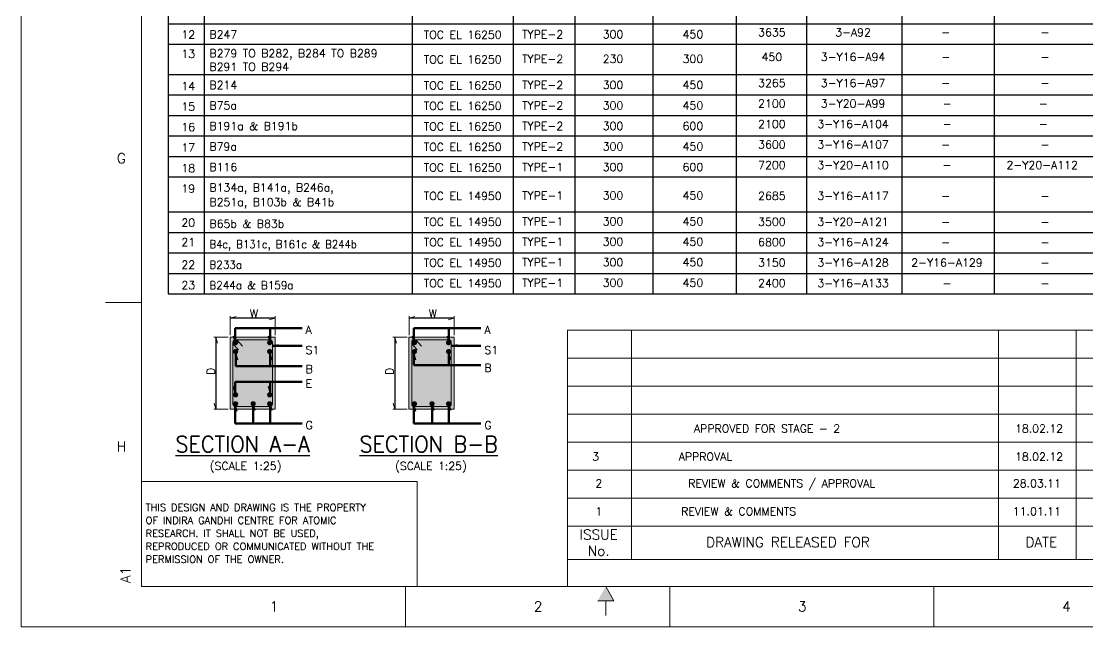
# Model space of a CAD drawing. Extents: x 875770 to 917820, y -160285 to -130585.
# Drawn here: x 875770 to 889091, y -160285 to -152725 of the extents above; entities that cross this region are included whole.
import ezdxf
from ezdxf.enums import TextEntityAlignment as Align

# ---------------------------------------------------------------- set-up
doc = ezdxf.new("R2010")
doc.units = 0
doc.header["$LTSCALE"] = 450
doc.header["$MEASUREMENT"] = 0
doc.header["$PDMODE"] = 34
doc.header["$PDSIZE"] = 75
doc.linetypes.add('0', pattern=[0])
doc.linetypes.add('DOT2', pattern=[0.125, 0, -0.125])
for name, color, linetype, lineweight in [('2MM', 2, 'Continuous', 0), ('CIVIL', 3, 'Continuous', 0), ('CV-AB-TEXT', 3, 'Continuous', 0), ('CVTEXT', 3, 'Continuous', 0), ('CVTXT', 3, 'Continuous', 0), ('DIM', 2, 'Continuous', 0), ('HATCH', 2, 'Continuous', 0), ('REINFORCEMENT', 6, 'Continuous', 0), ('TEMP-TEXT', 3, 'Continuous', 0), ('TEMPLATE', 7, 'Continuous', 0), ('TEXT', 3, 'Continuous', 0)]:
    doc.layers.add(name, color=color, linetype=linetype, lineweight=lineweight)
doc.styles.add('ROMANS', font='romans.shx', dxfattribs={"height": 150})
doc.styles.add('ROMANS_0', font='romans.shx')
doc.styles.add('SIMPLEX', font='romans.shx')
doc.dimstyles.new('CIVIL TYP', dxfattribs={"dimtxt": 100, "dimasz": 0.31, "dimexe": 25, "dimexo": 25, "dimgap": 50, "dimtad": 1, "dimdec": 0, "dimlfac": 0.666667, "dimzin": 0, "dimdsep": 46, "dimtxsty": 'ROMANS_0', "dimblk": 'TICK', "dimcen": 0.06, "dimclrd": 2, "dimclre": 2, "dimclrt": 3, "dimadec": 0, "dimazin": 0, "dimtfac": 1, "dimtdec": 0, "dimtofl": 0, "dimtmove": 0, "dimatfit": 3, "dimldrblk": 'TICK', "dimfxl": 1, "dimtolj": 1, "dimtzin": 0, "dimlwd": -1, "dimlwe": -1, "dimarcsym": 0})

# ---------------------------------------------------------------- blocks, each defined once
blk = doc.blocks.new('*U82')
at = {"layer": 'TEMPLATE'}
blk.add_hatch(color=25, dxfattribs=at).paths.add_polyline_path([(-20738, -21788), (-20588, -21525), (-20438, -21788)])
at = {"layer": 'TEMPLATE', "color": 2, "linetype": '0'}
for p, q in [((-31538, 22275), (-31538, -22275)), ((-29288, -16200), (-29962, -16200)), ((-29288, -16200), (-29962, -16200)), ((-24338, -22275), (-24338, -21525)), ((-19388, -22275), (-19388, -21525)), ((-14438, -22275), (-14438, -21525)), ((31538, -22275), (-31538, -22275))]:
    blk.add_line(p, q, dxfattribs=at)
at = {"layer": 'TEMPLATE', "color": 6, "linetype": '0'}
for p, q in [((-29288, 21525), (-29288, -21525)), ((-21303, -16718), (18282, -16718)), ((-21303, -16718), (-21303, -21525)), ((-29288, -19557), (-24119, -19557)), ((-24119, -21525), (-24119, -19557)), ((-21303, -20393), (18282, -20393)), ((-21303, -21018), (18282, -21018)), ((-29288, -21525), (30788, -21525))]:
    blk.add_line(p, q, dxfattribs=at)
at = {"layer": 'TEMPLATE', "color": 4}
for p, q in [((-20103, -21018), (-20103, -16718)), ((-13228, -21018), (-13228, -16718)), ((-11770, -21018), (-11770, -16718))]:
    blk.add_line(p, q, dxfattribs=at)
at = {"layer": 'TEMPLATE', "color": 2}
for p, q in [((-21303, -17243), (18282, -17243)), ((-21303, -17768), (18282, -17768)), ((-21303, -18293), (18282, -18293)), ((-21303, -18818), (18282, -18818)), ((-21303, -19343), (18282, -19343)), ((-21303, -19868), (18282, -19868))]:
    blk.add_line(p, q, dxfattribs=at)
at = {"layer": 'TEMPLATE', "color": 25}
for p, q in [((-20438, -21788), (-20588, -21525)), ((-20438, -21788), (-20738, -21788)), ((-20588, -21788), (-20588, -22066))]:
    blk.add_line(p, q, dxfattribs=at)
at = {"layer": 'TEMPLATE', "color": 4, "linetype": '0', "style": 'ROMANS'}
for s, p in [('G', (-29662, -13500)), ('G', (-29662, -13500)), ('H', (-29662, -18900)), ('H', (-29662, -18900))]:
    blk.add_text(s, height=188, dxfattribs=at).set_placement(p, align=Align.MIDDLE_CENTER)
at = {"layer": 'TEMPLATE', "color": 4, "style": 'ROMANS'}
for s, height, p in [('THIS DESIGN AND DRAWING IS THE PROPERTY', 135, (-29208, -20109)), ('OF INDIRA GANDHI CENTRE FOR ATOMIC', 135, (-29208, -20352)), ('RESEARCH. IT SHALL NOT BE USED,', 135, (-29208, -20594)), ('REPRODUCED OR COMMUNICATED WITHOUT THE', 135, (-29208, -20837)), ('PERMISSION OF THE OWNER.', 135, (-29208, -21080)), ('1', 188, (-26885, -21990)), ('2', 188, (-21935, -21990)), ('3', 188, (-16985, -21990)), ('4', 188, (-12035, -21990))]:
    blk.add_text(s, height=height, dxfattribs=at).set_placement(p)
at = {"layer": 'TEMPLATE', "color": 4, "linetype": '0', "style": 'SIMPLEX'}
for s, p in [('ISSUE', (-20719, -20644)), ('No.', (-20719, -20947)), ('DRAWING RELEASED FOR', (-17174, -20786)), ('DATE', (-12426, -20786))]:
    blk.add_text(s, height=187.5, dxfattribs=at).set_placement(p, align=Align.CENTER)
at = {"layer": 'TEMPLATE', "color": 4, "style": 'ROMANS'}
blk.add_text('A1', height=187.5, rotation=90, dxfattribs=at).set_placement((-29490, -21459))
blk = doc.blocks.new('TICK')
at = {"color": 2, "ltscale": 0.4}
blk.add_line((-150, 0), (-429, 0), dxfattribs=at)
at = {"color": 3, "linetype": 'ByBlock'}
for p, q in [((0, 0), (-241, -65)), ((-150, 0), (0, 0))]:
    blk.add_line(p, q, dxfattribs=at)
blk = doc.blocks.new('*D352')
at = {"layer": 'DEFPOINTS', "color": 0, "linetype": 'Continuous', "transparency": 16777216}
for p in [(878378, -156433), (878378, -156669), (878941, -156669)]:
    blk.add_point(p, dxfattribs=at)
at = {"layer": 'DIM', "color": 2, "linetype": 'Continuous', "transparency": 16777216}
for p, q in [((878378, -156644), (878378, -156408)), ((878941, -156644), (878941, -156408))]:
    blk.add_line(p, q, dxfattribs=at)
at = {"layer": 'DIM', "color": 0, "linetype": 'Continuous', "lineweight": -2, "transparency": 16777216}
blk.add_line((878941, -156433), (878379, -156433), dxfattribs=at)
at = {"layer": 'DIM', "color": 0, "linetype": 'Continuous', "lineweight": -2, "transparency": 16777216, "xscale": 0.309999999999969, "yscale": 0.309999999999969, "zscale": 0.309999999999969, "rotation": 180}
blk.add_blockref('TICK', (878378, -156433), dxfattribs=at)
at = {"layer": 'DIM', "color": 0, "linetype": 'Continuous', "lineweight": -2, "transparency": 16777216, "xscale": 0.309999999999969, "yscale": 0.309999999999969, "zscale": 0.309999999999969}
blk.add_blockref('TICK', (878941, -156433), dxfattribs=at)
blk = doc.blocks.new('*D353')
at = {"layer": 'DEFPOINTS', "color": 0, "linetype": 'Continuous', "transparency": 16777216}
for p in [(880613, -156433), (880613, -156669), (881175, -156669)]:
    blk.add_point(p, dxfattribs=at)
at = {"layer": 'DIM', "color": 2, "linetype": 'Continuous', "transparency": 16777216}
for p, q in [((880613, -156644), (880613, -156408)), ((881175, -156644), (881175, -156408))]:
    blk.add_line(p, q, dxfattribs=at)
at = {"layer": 'DIM', "color": 0, "linetype": 'Continuous', "lineweight": -2, "transparency": 16777216}
blk.add_line((881175, -156433), (880613, -156433), dxfattribs=at)
at = {"layer": 'DIM', "color": 0, "linetype": 'Continuous', "lineweight": -2, "transparency": 16777216, "xscale": 0.309999999999969, "yscale": 0.309999999999969, "zscale": 0.309999999999969, "rotation": 180}
blk.add_blockref('TICK', (880613, -156433), dxfattribs=at)
at = {"layer": 'DIM', "color": 0, "linetype": 'Continuous', "lineweight": -2, "transparency": 16777216, "xscale": 0.309999999999969, "yscale": 0.309999999999969, "zscale": 0.309999999999969}
blk.add_blockref('TICK', (881175, -156433), dxfattribs=at)
blk = doc.blocks.new('*D282')
at = {"layer": 'DEFPOINTS', "color": 0, "linetype": 'Continuous', "transparency": 16777216}
for p in [(878378, -156669), (878201, -157569), (878378, -157569)]:
    blk.add_point(p, dxfattribs=at)
at = {"layer": 'DIM', "color": 2, "linetype": 'Continuous', "transparency": 16777216}
for p, q in [((878353, -156669), (878176, -156669)), ((878353, -157569), (878176, -157569))]:
    blk.add_line(p, q, dxfattribs=at)
at = {"layer": 'DIM', "color": 0, "linetype": 'Continuous', "lineweight": -2, "transparency": 16777216}
blk.add_line((878201, -156670), (878201, -157569), dxfattribs=at)
at = {"layer": 'DIM', "color": 0, "linetype": 'Continuous', "lineweight": -2, "transparency": 16777216, "xscale": 0.309999999999969, "yscale": 0.309999999999969, "zscale": 0.309999999999969}
for p, rotation in [((878201, -156669), 90), ((878201, -157569), 270)]:
    blk.add_blockref('TICK', p, dxfattribs=dict(at, rotation=rotation))
blk = doc.blocks.new('*D283')
at = {"layer": 'DEFPOINTS', "color": 0, "linetype": 'Continuous', "transparency": 16777216}
for p in [(880613, -156669), (880435, -157569), (880613, -157569)]:
    blk.add_point(p, dxfattribs=at)
at = {"layer": 'DIM', "color": 2, "linetype": 'Continuous', "transparency": 16777216}
for p, q in [((880588, -156669), (880410, -156669)), ((880588, -157569), (880410, -157569))]:
    blk.add_line(p, q, dxfattribs=at)
at = {"layer": 'DIM', "color": 0, "linetype": 'Continuous', "lineweight": -2, "transparency": 16777216}
blk.add_line((880435, -156670), (880435, -157569), dxfattribs=at)
at = {"layer": 'DIM', "color": 0, "linetype": 'Continuous', "lineweight": -2, "transparency": 16777216, "xscale": 0.309999999999969, "yscale": 0.309999999999969, "zscale": 0.309999999999969}
for p, rotation in [((880435, -156669), 90), ((880435, -157569), 270)]:
    blk.add_blockref('TICK', p, dxfattribs=dict(at, rotation=rotation))

msp = doc.modelspace()

# ---------------------------------------------------------------- hatches: boundary and pattern name
at = {"layer": 'HATCH', "linetype": 'DOT2', "ltscale": 468.750234}
for points in [[(878378.36, -157569.46), (878378.36, -156669.46), (878940.87, -156669.46), (878940.87, -157569.46)], [(880612.51, -157569.46), (880612.51, -156669.46), (881175.01, -156669.46), (881175.01, -157569.46)]]:
    msp.add_hatch(color=25, dxfattribs=at).paths.add_polyline_path(points)

# ---------------------------------------------------------------- linework, layer by layer
at = {"color": 6, "lineweight": -2, "ltscale": 468.750234, "const_width": 25.33, "flags": 128}
msp.add_lwpolyline([(878453.26, -156730.99, -1), (878427.93, -156730.99, -1), (878453.26, -156730.99)], format="xyb", dxfattribs=at)
at = {"color": 6, "lineweight": -2, "ltscale": 468.750234, "flags": 128}
for points in [[(880687.4, -156730.99, 25.33, 25.33, -1), (880662.07, -156730.99, 25.33, 25.33, -1), (880687.4, -156730.99, 0, 0, 0)], [(878453.26, -157507.93, 25.33, 25.33, 1), (878427.93, -157507.93, 25.33, 25.33, 1), (878453.26, -157507.93, 0, 0, 0)], [(880687.4, -157507.93, 25.33, 25.33, 1), (880662.07, -157507.93, 25.33, 25.33, 1), (880687.4, -157507.93, 0, 0, 0)]]:
    msp.add_lwpolyline(points, format="xyseb", dxfattribs=at)
at = {"layer": '2MM', "color": 6, "lineweight": -2, "ltscale": 0.5}
for p in [(877603.67, -149344.21), (877603.67, -149568.21)]:
    msp.add_line(p, (877603.67, -156129.79), dxfattribs=at)
at = {"layer": '2MM', "color": 2, "lineweight": -2, "ltscale": 0.5}
for p, q in [((878059.76, -156129.79), (878059.76, -149344.21)), ((878059.76, -156129.79), (878059.76, -149344.21)), ((880656.1, -156129.79), (880656.1, -149344.21)), ((881920.08, -156129.79), (881920.08, -149344.21)), ((882690.23, -156129.79), (882690.23, -149344.21)), ((884704.68, -156129.79), (884704.68, -149344.21)), ((885583.24, -156129.79), (885583.24, -149344.21)), ((885583.24, -156129.79), (885583.24, -149344.21)), ((885583.24, -156129.79), (885583.24, -149419.31)), ((878059.76, -156129.79), (878059.76, -149568.21)), ((878059.76, -156129.79), (878059.76, -149568.21)), ((885583.24, -156129.79), (885583.24, -149568.21)), ((885583.24, -156129.79), (885583.24, -149568.21)), ((883664.16, -156129.79), (883664.16, -149638.47)), ((885583.24, -156129.79), (885583.24, -149643.31)), ((886773.4, -156129.79), (886773.4, -149629.97)), ((887926.31, -156129.79), (887926.31, -149629.97))]:
    msp.add_line(p, q, dxfattribs=at)
at = {"layer": 'CIVIL', "ltscale": 468.750234}
for p, q in [((878940.87, -156669.46), (878378.36, -156669.46)), ((881175.01, -156669.46), (880612.51, -156669.46))]:
    msp.add_line(p, q, dxfattribs=at)
at = {"layer": 'CIVIL', "color": 6, "ltscale": 468.750234}
for p, q in [((878413.52, -156754.07), (878481.16, -156826.12)), ((878464.16, -156704.61), (878534.88, -156779.94)), ((880647.66, -156754.07), (880715.31, -156826.12)), ((880698.3, -156704.61), (880769.02, -156779.94))]:
    msp.add_line(p, q, dxfattribs=at)
at = {"layer": 'CIVIL', "ltscale": 468.750234, "flags": 128}
for points in [[(878378.36, -156669.46), (878378.36, -157569.46), (878940.87, -157569.46), (878940.87, -156669.46)], [(880612.51, -156669.46), (880612.51, -157569.46), (881175.01, -157569.46), (881175.01, -156669.46)]]:
    msp.add_lwpolyline(points, dxfattribs=at)
at = {"layer": 'CIVIL', "color": 6, "ltscale": 468.750234, "flags": 128}
for points in [[(878436.96, -157534.3), (878882.27, -157534.3, 0.41421356), (878905.71, -157510.86), (878905.71, -156728.05, 0.41421356), (878882.27, -156704.61), (878436.96, -156704.61, 0.41421356), (878413.52, -156728.05), (878413.52, -157510.86, 0.41421356), (878436.96, -157534.3)], [(880671.1, -157534.3), (881116.41, -157534.3, 0.41421356), (881139.85, -157510.86), (881139.85, -156728.05, 0.41421356), (881116.41, -156704.61), (880671.1, -156704.61, 0.41421356), (880647.66, -156728.05), (880647.66, -157510.86, 0.41421356), (880671.1, -157534.3)]]:
    msp.add_lwpolyline(points, format="xyb", close=True, dxfattribs=at)
at = {"layer": 'CVTXT', "color": 1, "lineweight": -2, "ltscale": 0.5}
for p, q in [((877603.67, -152755.09), (895111.92, -152755.09)), ((877603.67, -153011.19), (895111.92, -153011.19)), ((877603.67, -153387.62), (895111.92, -153387.62)), ((877603.67, -153643.72), (895111.92, -153643.72)), ((877603.67, -153899.82), (895111.92, -153899.82)), ((877603.67, -154155.93), (895111.92, -154155.93)), ((877603.67, -154412.03), (895111.92, -154412.03)), ((877603.67, -154668.13), (895111.92, -154668.13)), ((877603.67, -155105.38), (895111.92, -155105.38)), ((877603.67, -155361.48), (895111.92, -155361.48)), ((877603.67, -155617.58), (895111.92, -155617.58)), ((877603.67, -155873.69), (895111.92, -155873.69))]:
    msp.add_line(p, q, dxfattribs=at)
at = {"layer": 'CVTXT', "color": 6, "lineweight": -2, "ltscale": 0.5}
msp.add_line((877603.67, -156129.79), (895111.92, -156129.79), dxfattribs=at)
at = {"layer": 'REINFORCEMENT', "ltscale": 0.1125, "const_width": 32.39, "flags": 128}
for points in [[(878430.49, -156737.69, 1), (878462.88, -156737.69, 1), (878430.49, -156737.69)], [(878888.74, -156737.69, -1), (878856.35, -156737.69, -1), (878888.74, -156737.69)], [(878430.49, -156848.86, 1), (878462.88, -156848.86, 1), (878430.49, -156848.86)], [(878888.74, -156848.86, -1), (878856.35, -156848.86, -1), (878888.74, -156848.86)], [(878430.49, -157390.05, -1), (878462.88, -157390.05, -1), (878430.49, -157390.05)], [(878888.74, -157390.05, 1), (878856.35, -157390.05, 1), (878888.74, -157390.05)], [(878430.49, -157501.23, -1), (878462.88, -157501.23, -1), (878430.49, -157501.23)], [(878888.74, -157501.23, 1), (878856.35, -157501.23, 1), (878888.74, -157501.23)], [(880883.81, -157501.23, -1), (880916.2, -157501.23, -1), (880883.81, -157501.23)]]:
    msp.add_lwpolyline(points, format="xyb", dxfattribs=at)
at = {"layer": 'REINFORCEMENT', "ltscale": 0.1125, "flags": 128}
for points in [[(880664.63, -156737.69, 32.39, 32.39, 1), (880697.02, -156737.69, 32.39, 32.39, 1), (880664.63, -156737.69, 0, 0, 0)], [(881122.88, -156737.69, 32.39, 32.39, -1), (881090.49, -156737.69, 32.39, 32.39, -1), (881122.88, -156737.69, 0, 0, 0)], [(880664.63, -156848.86, 32.39, 32.39, 1), (880697.02, -156848.86, 32.39, 32.39, 1), (880664.63, -156848.86, 0, 0, 0)], [(881122.88, -156848.86, 32.39, 32.39, -1), (881090.49, -156848.86, 32.39, 32.39, -1), (881122.88, -156848.86, 0, 0, 0)], [(878649.67, -157501.23, 32.39, 32.39, -1), (878682.06, -157501.23, 32.39, 32.39, -1), (878649.67, -157501.23, 0, 0, 0)], [(880664.63, -157501.23, 32.39, 32.39, -1), (880697.02, -157501.23, 32.39, 32.39, -1), (880664.63, -157501.23, 0, 0, 0)], [(881122.88, -157501.23, 32.39, 32.39, 1), (881090.49, -157501.23, 32.39, 32.39, 1), (881122.88, -157501.23, 0, 0, 0)]]:
    msp.add_lwpolyline(points, format="xyseb", dxfattribs=at)

# ---------------------------------------------------------------- block references
at = {"layer": 'DIM', "ltscale": 0.666667, "xscale": 0.6666666666666, "yscale": 0.6666666666666, "zscale": 0.6666666666666}
msp.add_blockref('*U82', (896795.06, -145434.56, 25), dxfattribs=at)

# ---------------------------------------------------------------- texts
at = {"layer": 'CV-AB-TEXT', "style": 'ROMANS'}
for s, p in [('APPROVED FOR STAGE - 2', (885998.22, -157861.1, 25)), ('18.02.12', (888782.99, -157861.1, 25)), ('3', (882986.68, -158211.1, 25)), ('APPROVAL', (884650.03, -158211.1, 25)), ('18.02.12', (888782.99, -158211.1, 25))]:
    msp.add_text(s, height=100, dxfattribs=at).set_placement(p, align=Align.RIGHT)
at = {"layer": 'CVTEXT', "color": 3, "lineweight": -2, "style": 'ROMANS'}
for s, p in [('12', (877855.33, -152941.21)), ('TOC EL 16250', (881283.78, -152943.31)), ('TYPE-2', (882281.37, -152937.6)), ('300', (883161.32, -152937.6)), ('450', (884158.96, -152937.6)), ('3635', (885145.57, -152913)), ('3-A92', (886159.45, -152913)), ('-', (887316.19, -152913)), ('-', (888558.56, -152913)), ('13', (877855.33, -153180.82)), ('TOC EL 16250', (881283.78, -153250.63)), ('TYPE-2', (882281.37, -153244.92)), ('230', (883161.32, -153244.92)), ('300', (884158.96, -153244.92)), ('450', (885145.57, -153220.32)), ('3-Y16-A94', (886159.45, -153220.32)), ('-', (887318.09, -153220.32)), ('-', (888558.56, -153220.32)), ('3265', (885145.57, -153545.53)), ('3-Y16-A97', (886159.45, -153545.53)), ('14', (877855.33, -153584.04)), ('TOC EL 16250', (881283.78, -153575.84)), ('TYPE-2', (882281.37, -153570.13)), ('300', (883161.32, -153570.13)), ('450', (884158.96, -153570.13)), ('-', (887316.19, -153545.53)), ('-', (888558.56, -153545.53)), ('2100', (885145.57, -153801.63)), ('3-Y20-A99', (886159.45, -153801.63)), ('15', (877855.33, -153840.14)), ('TOC EL 16250', (881283.78, -153831.94)), ('TYPE-2', (882281.37, -153826.23)), ('300', (883161.32, -153826.23)), ('450', (884158.96, -153826.23)), ('-', (887334.76, -153801.63)), ('-', (888536.81, -153801.63)), ('TYPE-2', (882281.37, -154082.33)), ('300', (883161.32, -154082.33)), ('600', (884158.96, -154082.33)), ('2100', (885145.57, -154057.74)), ('3-Y16-A104', (886159.45, -154057.74)), ('16', (877855.33, -154096.24)), ('TOC EL 16250', (881283.78, -154088.04)), ('-', (887334.76, -154057.74)), ('-', (888536.81, -154057.74)), ('TOC EL 16250', (881283.78, -154344.14)), ('TYPE-2', (882281.37, -154338.43)), ('300', (883161.32, -154338.43)), ('450', (884158.96, -154338.43)), ('3600', (885145.57, -154313.84)), ('3-Y16-A107', (886159.45, -154313.84)), ('17', (877855.33, -154352.34)), ('-', (887316.19, -154313.84)), ('-', (888558.56, -154313.84)), ('18', (877855.33, -154608.45)), ('TOC EL 16250', (881283.78, -154600.25)), ('TYPE-1', (882281.37, -154594.53)), ('300', (883161.32, -154594.53)), ('600', (884158.96, -154594.53)), ('7200', (885145.57, -154569.94)), ('3-Y20-A110', (886159.45, -154569.94)), ('2-Y20-A112', (888522.53, -154569.94)), ('-', (887332.37, -154569.94)), ('19', (877855.33, -154864.55)), ('TOC EL 14950', (881283.78, -154956.14)), ('TYPE-1', (882281.37, -154950.43)), ('300', (883161.32, -154950.43)), ('450', (884158.96, -154950.43)), ('2685', (885145.57, -154954.54)), ('3-Y16-A117', (886159.45, -154954.54)), ('-', (887316.19, -154954.54)), ('-', (888558.56, -154954.54)), ('TOC EL 14950', (881283.78, -155279.94)), ('TYPE-1', (882281.37, -155274.23)), ('300', (883161.32, -155274.23)), ('450', (884158.96, -155274.23)), ('3500', (885145.57, -155278.34)), ('3-Y20-A121', (886159.45, -155278.34)), ('20', (877855.33, -155289.35)), ('-', (887316.19, -155278.34)), ('-', (888558.56, -155278.34)), ('21', (877855.33, -155532.59)), ('TOC EL 14950', (881283.78, -155534.1)), ('TYPE-1', (882281.37, -155528.38)), ('300', (883161.32, -155528.38)), ('450', (884158.96, -155528.38)), ('6800', (885145.57, -155532.49)), ('3-Y16-A124', (886159.45, -155532.49)), ('-', (887316.19, -155532.49)), ('-', (888558.56, -155532.49)), ('22', (877855.33, -155814)), ('TOC EL 14950', (881283.78, -155790.2)), ('TYPE-1', (882281.37, -155784.48)), ('300', (883161.32, -155784.48)), ('450', (884158.96, -155784.48)), ('3150', (885145.57, -155788.59)), ('3-Y16-A128', (886159.45, -155788.59)), ('2-Y16-A129', (887332.37, -155788.59)), ('-', (888558.56, -155788.59)), ('23', (877855.33, -156070.11)), ('TOC EL 14950', (881283.78, -156046.3)), ('TYPE-1', (882281.37, -156040.59)), ('300', (883161.32, -156040.59)), ('450', (884158.96, -156040.59)), ('2400', (885145.57, -156044.7)), ('3-Y16-A133', (886159.45, -156044.7)), ('-', (887332.37, -156044.7)), ('-', (888558.56, -156044.7))]:
    msp.add_text(s, height=100, dxfattribs=at).set_placement(p, align=Align.CENTER)
for s, p in [('B247', (878119.89, -152937.82)), ('B279 TO B282, B284 TO B289', (878119.89, -153174.41)), ('B291 TO B294', (878119.89, -153343.35)), ('B214', (878119.89, -153570.35)), ('B75a', (878119.89, -153826.45)), ('B191a & B191b', (878119.89, -154082.55)), ('B79a', (878119.89, -154338.65)), ('B116', (878119.89, -154594.75)), ('B134a, B141a, B246a,', (878119.89, -154850.86)), ('B251a, B103b & B41b', (878119.89, -155033.03)), ('B65b & B83b', (878119.89, -155302.64))]:
    msp.add_text(s, height=100, dxfattribs=at).set_placement(p)
for s, width, p in [('B4c, B131c, B161c & B244b', 0.92, (878119.89, -155558.74)), ('B233a', 0.95, (878119.89, -155814.85)), ('B244a & B159a', 0.95, (878119.89, -156070.95))]:
    msp.add_text(s, height=100, dxfattribs=dict(at, width=width)).set_placement(p)
at = {"layer": 'CVTEXT', "lineweight": -2, "style": 'ROMANS'}
for p in [(878123.72, -158327.78), (880439.31, -158327.78)]:
    msp.add_text('(SCALE 1:25)', height=100.0001, dxfattribs=at).set_placement(p)
at = {"layer": 'CVTEXT', "lineweight": -2, "char_height": 100, "attachment_point": 7, "line_spacing_factor": 0.6, "style": 'ROMANS'}
for s, insert in [('W', (878624.89, -156422.64)), ('W', (880859.03, -156422.64)), ('A', (879320.53, -156629.38)), ('A', (881554.67, -156629.38)), ('S1', (879320.53, -156879.78)), ('S1', (881554.67, -156879.78)), ('B', (879320.53, -157117.54)), ('B', (881554.67, -157101.99)), ('E', (879320.53, -157299.43)), ('G', (879320.53, -157819.2)), ('G', (881554.67, -157819.2))]:
    msp.add_mtext(s, dxfattribs=dict(at, insert=insert))
at = {"layer": 'CVTEXT', "lineweight": -2, "char_height": 100, "attachment_point": 7, "rotation": 90, "line_spacing_factor": 0.6, "style": 'ROMANS'}
for insert in [(878186.3, -157141.42), (880420.44, -157141.42)]:
    msp.add_mtext('D', dxfattribs=dict(at, insert=insert))
at = {"layer": 'TEMP-TEXT', "color": 3, "style": 'ROMANS'}
for s, p in [('2', (882984.36, -158544.82)), ('REVIEW & COMMENTS / APPROVAL', (885268.26, -158544.82)), ('28.03.11', (888456.25, -158544.82)), ('1', (882984.36, -158894.82)), ('REVIEW & COMMENTS', (884730.42, -158894.82)), ('11.01.11', (888456.25, -158894.82))]:
    msp.add_text(s, height=100, dxfattribs=at).set_placement(p, align=Align.CENTER)
at = {"layer": 'TEXT', "color": 6, "lineweight": -2, "style": 'ROMANS', "width": 0.95}
for s, p in [('%%uSECTION A-A%%U', (877696.52, -158105.61)), ('%%uSECTION B-B%%U', (879995.12, -158105.61))]:
    msp.add_text(s, height=200.0001, dxfattribs=at).set_placement(p)

# ---------------------------------------------------------------- dimensions: what is measured, and where the dimension line sits
at = {"layer": 'DIM', "linetype": 'Continuous'}
for base, p1, p2, angle, picture, middle in [((878378.36, -156432.82), (878940.87, -156669.46), (878378.36, -156669.46), 180, '*D352', (878659.62, -156432.82)), ((880612.51, -156432.82), (881175.01, -156669.46), (880612.51, -156669.46), 180, '*D353', (880893.76, -156432.82)), ((878200.72, -157569.46), (878378.36, -156669.46), (878378.36, -157569.46), 270, '*D282', (878200.72, -157119.46)), ((880434.86, -157569.46), (880612.51, -156669.46), (880612.51, -157569.46), 270, '*D283', (880434.86, -157119.46))]:
    dim = msp.add_linear_dim(base=base, p1=p1, p2=p2, angle=angle, text=' ', dimstyle='CIVIL TYP', override={"dimtxt": 100, "dimasz": 0.31, "dimexe": 25, "dimexo": 25, "dimgap": 50, "dimlfac": 0.666667, "dimtxsty": 'ROMANS_0', "dimcen": 0.06, "dimclrd": 0, "dimlwd": 65534, "dimlwe": 65535}, dxfattribs=at)
    dim.commit()
    dim.dimension.update_dxf_attribs({"geometry": picture, "text_midpoint": middle})

# ---------------------------------------------------------------- leaders
for points in [[(878440.59, -156730.99), (878440.59, -156556.5), (879276.81, -156556.5)], [(878878.16, -156730.99), (878878.16, -156556.5)], [(880674.73, -156730.99), (880674.73, -156556.5), (881510.95, -156556.5)], [(881112.3, -156730.99), (881112.3, -156556.5)], [(878905.71, -156779.05), (879276.81, -156779.05)], [(881139.85, -156779.05), (881510.95, -156779.05)], [(878448.47, -156876.51), (878448.47, -157032.66), (879276.81, -157032.66)], [(878878.16, -156879.16), (878878.16, -157032.66)], [(880674.73, -156877.71), (880674.73, -157017.11), (881510.95, -157017.11)], [(881112.3, -156876.86), (881112.3, -157017.11)], [(878440.59, -157361.17), (878440.59, -157226.54), (879276.81, -157226.54)], [(878878.16, -157359.96), (878878.16, -157226.54)], [(878440.59, -157520.59), (878440.59, -157746.31), (879276.81, -157746.31)], [(878666.99, -157507.93), (878666.99, -157746.31)], [(878878.16, -157507.93), (878878.16, -157746.31)], [(880674.73, -157520.59), (880674.73, -157746.31), (881510.95, -157746.31)], [(880901.14, -157507.93), (880901.14, -157746.31)], [(881112.3, -157507.93), (881112.3, -157746.31)]]:
    msp.add_leader(points, dimstyle='CIVIL TYP', override={"dimtxt": 100, "dimasz": 0.31, "dimgap": 50, "dimclrd": 0, "dimlwd": 65534}, dxfattribs=at)

doc.saveas('drawing.dxf')
